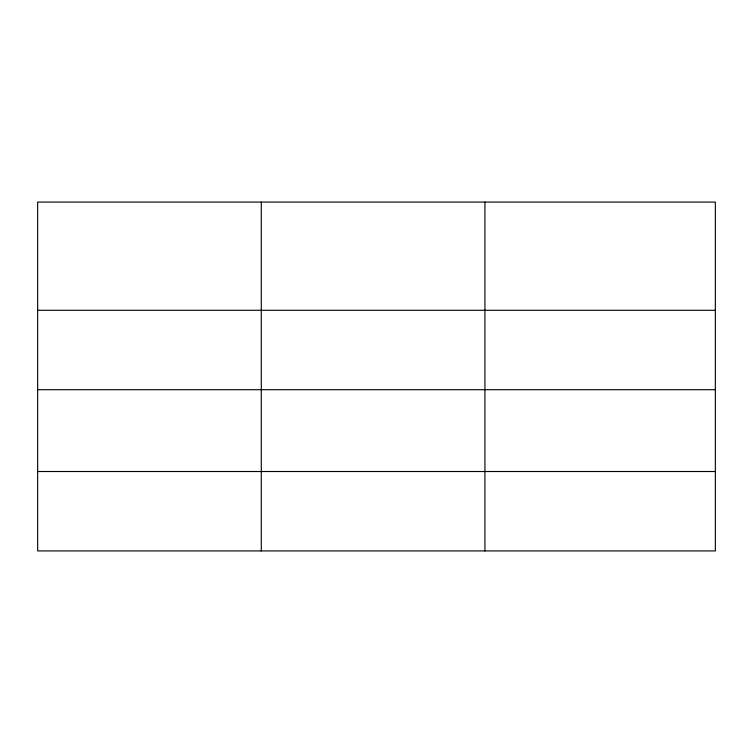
<?xml version="1.0" encoding="UTF-8"?>
<svg xmlns="http://www.w3.org/2000/svg" width="753" height="753" viewBox="0 0 753 753"><rect width="100%" height="100%" fill="white"/><g stroke="black" fill="none" stroke-linecap="round" stroke-linejoin="round"><path stroke-width="1.13" d="M715.35 389.696L715.35 202.077L37.65 202.077L37.65 550.923L715.35 550.923L715.35 389.696L37.65 389.696M37.65 310.283L715.35 310.283M37.65 471.519L715.35 471.519M484.932 202.077L484.932 550.923M261.291 202.077L261.291 550.923"/></g></svg>
